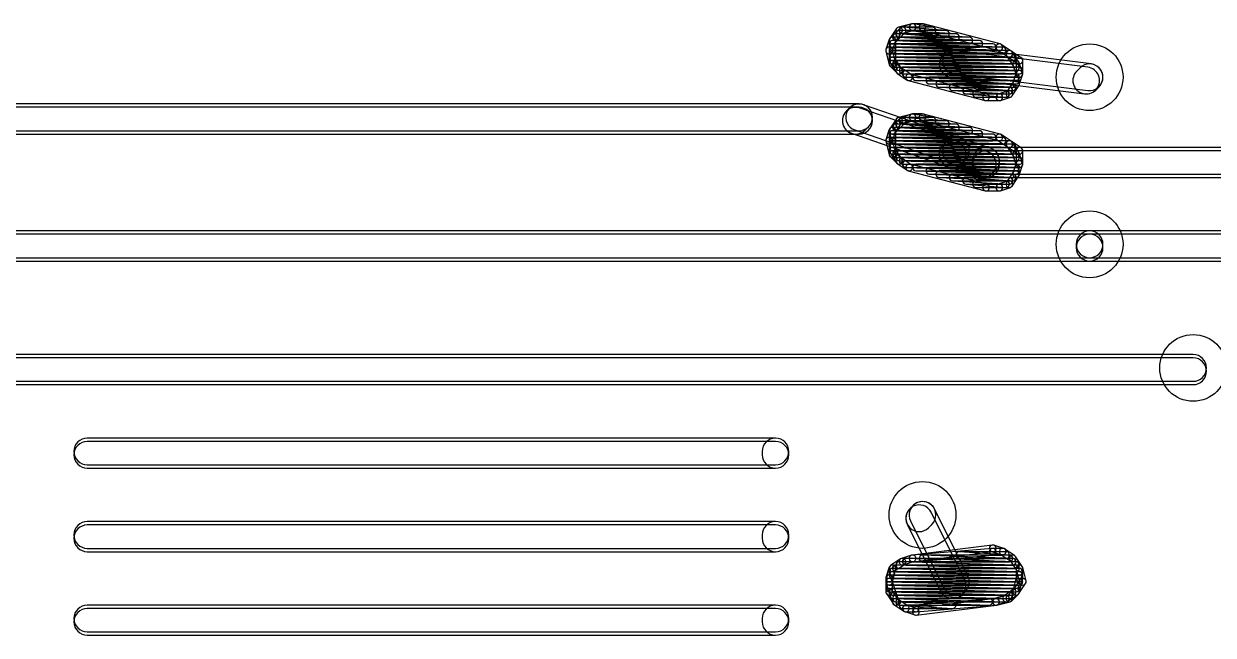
# Model space of a CAD drawing. Extents: x 2.7 to 76.1, y 3.1 to 47.6.
# Drawn here: x 54.76 to 63.8, y 12.16 to 16.81 of the extents above; entities that cross this region are included whole.
import ezdxf

# ---------------------------------------------------------------- set-up
doc = ezdxf.new("R2010")
doc.units = 0

msp = doc.modelspace()

# ---------------------------------------------------------------- linework, layer by layer
for points in [[(61.42462, 16.77245), (61.34842, 16.69625, 1), (61.384375, 16.660295), (61.460575, 16.736495, 1)], [(61.396045, 16.768575), (61.345245, 16.692375, 1), (61.38755, 16.66417), (61.43835, 16.74037, 1)], [(61.95175, 16.70367), (61.39295, 16.72907, 1), (61.390645, 16.678275), (61.949445, 16.652875, 1)], [(61.3918, 16.67825), (61.849, 16.67825, 1), (61.849, 16.7291), (61.3918, 16.7291, 1)], [(61.51263, 16.80454), (61.41103, 16.77914, 1), (61.423365, 16.729805), (61.524965, 16.755205, 1)], [(61.85049, 16.729055), (61.41869, 16.754455, 1), (61.415705, 16.70369), (61.847505, 16.67829, 1)], [(61.4172, 16.70365), (61.7728, 16.70365, 1), (61.7728, 16.7545), (61.4172, 16.7545, 1)], [(61.510755, 16.803995), (61.434555, 16.778595, 1), (61.45064, 16.73035), (61.52684, 16.75575, 1)], [(61.77475, 16.754425), (61.44455, 16.779825, 1), (61.440645, 16.72912), (61.770845, 16.70372, 1)], [(61.4426, 16.72905), (61.6712, 16.72905, 1), (61.6712, 16.7799), (61.4426, 16.7799, 1)], [(61.675375, 16.77955), (61.522975, 16.80495, 1), (61.51462, 16.754795), (61.66702, 16.729395, 1)], [(61.595, 16.8053), (61.5188, 16.8053, 1), (61.5188, 16.75445), (61.595, 16.75445, 1)], [(61.595, 16.8053), (61.5188, 16.8053, 1), (61.5188, 16.75445), (61.595, 16.75445, 1)], [(62.185615, 16.652075), (61.601415, 16.804475, 1), (61.58858, 16.75527), (62.17278, 16.60287, 1)], [(62.185615, 16.652075), (61.601415, 16.804475, 1), (61.58858, 16.75527), (62.17278, 16.60287, 1)], [(61.342275, 16.686315), (61.316875, 16.610115, 1), (61.36512, 16.59403), (61.39052, 16.67023, 1)], [(62.027775, 16.67828), (61.367375, 16.70368, 1), (61.36542, 16.652865), (62.02582, 16.627465, 1)], [(62.129245, 16.652885), (61.367245, 16.678285, 1), (61.36555, 16.62746), (62.12755, 16.60206, 1)], [(62.20537, 16.627485), (61.36717, 16.652885, 1), (61.365625, 16.60206), (62.203825, 16.57666, 1)], [(61.3664, 16.65285), (61.9506, 16.65285, 1), (61.9506, 16.7037), (61.3664, 16.7037, 1)], [(61.340975, 16.678275), (61.340975, 16.602075, 1), (61.391825, 16.602075), (61.391825, 16.678275, 1)], [(61.3664, 16.62745), (62.0268, 16.62745, 1), (62.0268, 16.6783), (61.3664, 16.6783, 1)], [(61.3664, 16.60205), (62.1284, 16.60205, 1), (62.1284, 16.6529), (61.3664, 16.6529, 1)], [(62.2695, 16.597825), (62.1933, 16.648625, 1), (62.165095, 16.60632), (62.241295, 16.55552, 1)], [(62.2695, 16.597825), (62.1933, 16.648625, 1), (62.165095, 16.60632), (62.241295, 16.55552, 1)], [(61.31633, 16.595905), (61.34173, 16.494305, 1), (61.391065, 16.50664), (61.365665, 16.60824, 1)], [(62.281505, 16.57669), (61.367105, 16.60209, 1), (61.36569, 16.551255), (62.28009, 16.525855, 1)], [(62.281505, 16.55129), (61.367105, 16.57669, 1), (61.36569, 16.525855), (62.28009, 16.500455, 1)], [(62.306885, 16.52589), (61.367085, 16.55129, 1), (61.36571, 16.500455), (62.30551, 16.475055, 1)], [(61.3664, 16.57665), (62.2046, 16.57665, 1), (62.2046, 16.6275), (61.3664, 16.6275, 1)], [(61.340975, 16.602075), (61.340975, 16.525875, 1), (61.391825, 16.525875), (61.391825, 16.602075, 1)], [(62.256125, 16.602085), (61.367125, 16.627485, 1), (61.36567, 16.57666), (62.25467, 16.55126, 1)], [(61.3664, 16.55125), (62.2554, 16.55125, 1), (62.2554, 16.6021), (61.3664, 16.6021, 1)], [(61.3664, 16.52585), (62.2808, 16.52585, 1), (62.2808, 16.5767), (61.3664, 16.5767, 1)], [(61.3664, 16.50045), (62.2808, 16.50045, 1), (62.2808, 16.5513), (61.3664, 16.5513, 1)], [(61.345245, 16.51177), (61.396045, 16.43557, 1), (61.43835, 16.463775), (61.38755, 16.539975, 1)], [(61.81099, 16.39963), (62.82699, 16.27263, 1), (62.852205, 16.474315), (61.836205, 16.601315, 1)], [(62.877605, 16.499715), (61.861605, 16.626715, 1), (61.83639, 16.42503), (62.85239, 16.29803, 1)], [(62.32735, 16.514575), (62.27655, 16.590775, 1), (62.234245, 16.56257), (62.285045, 16.48637, 1)], [(62.3457, 16.547025), (62.2695, 16.597825, 1), (62.241295, 16.55552), (62.317495, 16.50472, 1)], [(62.357025, 16.424275), (62.357025, 16.525875, 1), (62.306175, 16.525875), (62.306175, 16.424275, 1)], [(61.34842, 16.482495), (61.39922, 16.431695, 1), (61.435175, 16.46765), (61.384375, 16.51845, 1)], [(62.3062, 16.5259), (61.3664, 16.5259, 1), (61.3664, 16.47505), (62.3062, 16.47505, 1)], [(61.3664, 16.47505), (62.3062, 16.47505, 1), (62.3062, 16.5259), (61.3664, 16.5259, 1)], [(62.306905, 16.50049), (61.392505, 16.52589, 1), (61.39109, 16.475055), (62.30549, 16.449655, 1)], [(61.3918, 16.47505), (62.3062, 16.47505, 1), (62.3062, 16.5259), (61.3918, 16.5259, 1)], [(62.332305, 16.47509), (61.417905, 16.50049, 1), (61.41649, 16.449655), (62.33089, 16.424255, 1)], [(61.4172, 16.44965), (62.3062, 16.44965, 1), (62.3062, 16.5005), (61.4172, 16.5005, 1)], [(61.403095, 16.42852), (61.479295, 16.37772, 1), (61.5075, 16.420025), (61.4313, 16.470825, 1)], [(61.403095, 16.42852), (61.479295, 16.37772, 1), (61.5075, 16.420025), (61.4313, 16.470825, 1)], [(61.4426, 16.42425), (62.3316, 16.42425, 1), (62.3316, 16.4751), (61.4426, 16.4751, 1)], [(62.332325, 16.449685), (61.443325, 16.475085, 1), (61.44187, 16.42426), (62.33087, 16.39886, 1)], [(62.35572, 16.432315), (62.33032, 16.508515, 1), (62.282075, 16.49243), (62.307475, 16.41623, 1)], [(62.911455, 16.301615), (62.936855, 16.327015, 1), (62.79314, 16.47073), (62.76774, 16.44533, 1)], [(62.30697, 16.424285), (61.46877, 16.449685, 1), (61.467225, 16.39886), (62.305425, 16.37346, 1)], [(61.468, 16.39885), (62.3316, 16.39885, 1), (62.3316, 16.4497), (61.468, 16.4497, 1)], [(61.48698, 16.37427), (62.07118, 16.22187, 1), (62.084015, 16.271075), (61.499815, 16.423475, 1)], [(61.48698, 16.37427), (62.07118, 16.22187, 1), (62.084015, 16.271075), (61.499815, 16.423475, 1)], [(62.307045, 16.398885), (61.545045, 16.424285, 1), (61.54335, 16.37346), (62.30535, 16.34806, 1)], [(61.5442, 16.37345), (62.3062, 16.37345, 1), (62.3062, 16.4243), (61.5442, 16.4243, 1)], [(62.307175, 16.37348), (61.646775, 16.39888, 1), (61.64482, 16.348065), (62.30522, 16.322665, 1)], [(61.6458, 16.34805), (62.3062, 16.34805, 1), (62.3062, 16.3989), (61.6458, 16.3989, 1)], [(62.28195, 16.34807), (61.72315, 16.37347, 1), (61.720845, 16.322675), (62.279645, 16.297275, 1)], [(61.722, 16.32265), (62.3062, 16.32265, 1), (62.3062, 16.3735), (61.722, 16.3735, 1)], [(62.27655, 16.25777), (62.32735, 16.33397, 1), (62.285045, 16.362175), (62.234245, 16.285975, 1)], [(62.27655, 16.25777), (62.32735, 16.33397, 1), (62.285045, 16.362175), (62.234245, 16.285975, 1)], [(62.33032, 16.34003), (62.35572, 16.41623, 1), (62.307475, 16.432315), (62.282075, 16.356115, 1)], [(62.33032, 16.34003), (62.35572, 16.41623, 1), (62.307475, 16.432315), (62.282075, 16.356115, 1)], [(62.25689, 16.322655), (61.82509, 16.348055, 1), (61.822105, 16.29729), (62.253905, 16.27189, 1)], [(61.8236, 16.29725), (62.2808, 16.29725, 1), (62.2808, 16.3481), (61.8236, 16.3481, 1)], [(62.23211, 16.29721), (61.92731, 16.32261, 1), (61.923085, 16.271935), (62.227885, 16.246535, 1)], [(61.9252, 16.27185), (62.2554, 16.27185, 1), (62.2554, 16.3227), (61.9252, 16.3227, 1)], [(62.0014, 16.24645), (62.23, 16.24645, 1), (62.23, 16.2973), (62.0014, 16.2973, 1)], [(62.18724, 16.22235), (62.26344, 16.24775, 1), (62.247355, 16.295995), (62.171155, 16.270595, 1)], [(62.18724, 16.22235), (62.26344, 16.24775, 1), (62.247355, 16.295995), (62.171155, 16.270595, 1)], [(61.1124, 16.1957), (53.975, 16.1957, 1), (53.975, 15.99245), (61.1124, 15.99245, 1)], [(61.04054, 16.16593), (61.01514, 16.14053, 1), (61.158855, 15.996815), (61.184255, 16.022215, 1)], [(61.882125, 15.936145), (61.145525, 16.190145, 1), (61.07927, 15.998), (61.81587, 15.744, 1)], [(62.0776, 16.22105), (62.1792, 16.22105, 1), (62.1792, 16.2719), (62.0776, 16.2719, 1)], [(62.0776, 16.22105), (62.1792, 16.22105, 1), (62.1792, 16.2719), (62.0776, 16.2719, 1)], [(53.975, 15.96705), (61.1124, 15.96705, 1), (61.1124, 16.1703), (53.975, 16.1703, 1)], [(61.05387, 15.9726), (61.79047, 15.7186, 1), (61.856725, 15.910745), (61.120125, 16.164745, 1)], [(61.51263, 16.11874), (61.41103, 16.09334, 1), (61.423365, 16.044005), (61.524965, 16.069405, 1)], [(61.510755, 16.118195), (61.434555, 16.092795, 1), (61.45064, 16.04455), (61.52684, 16.06995, 1)], [(61.675375, 16.09375), (61.522975, 16.11915, 1), (61.51462, 16.068995), (61.66702, 16.043595, 1)], [(61.595, 16.1195), (61.5188, 16.1195, 1), (61.5188, 16.06865), (61.595, 16.06865, 1)], [(61.595, 16.1195), (61.5188, 16.1195, 1), (61.5188, 16.06865), (61.595, 16.06865, 1)], [(62.185615, 15.966275), (61.601415, 16.118675, 1), (61.58858, 16.06947), (62.17278, 15.91707, 1)], [(62.185615, 15.966275), (61.601415, 16.118675, 1), (61.58858, 16.06947), (62.17278, 15.91707, 1)], [(61.342275, 16.000515), (61.316875, 15.924315, 1), (61.36512, 15.90823), (61.39052, 15.98443, 1)], [(62.027775, 15.99248), (61.367375, 16.01788, 1), (61.36542, 15.967065), (62.02582, 15.941665, 1)], [(61.42462, 16.08665), (61.34842, 16.01045, 1), (61.384375, 15.974495), (61.460575, 16.050695, 1)], [(61.396045, 16.082775), (61.345245, 16.006575, 1), (61.38755, 15.97837), (61.43835, 16.05457, 1)], [(61.3664, 15.96705), (61.9506, 15.96705, 1), (61.9506, 16.0179), (61.3664, 16.0179, 1)], [(61.340975, 15.992475), (61.340975, 15.916275, 1), (61.391825, 15.916275), (61.391825, 15.992475, 1)], [(61.95175, 16.01787), (61.39295, 16.04327, 1), (61.390645, 15.992475), (61.949445, 15.967075, 1)], [(61.3918, 15.99245), (61.849, 15.99245, 1), (61.849, 16.0433), (61.3918, 16.0433, 1)], [(61.85049, 16.043255), (61.41869, 16.068655, 1), (61.415705, 16.01789), (61.847505, 15.99249, 1)], [(61.4172, 16.01785), (61.7728, 16.01785, 1), (61.7728, 16.0687), (61.4172, 16.0687, 1)], [(61.77475, 16.068625), (61.44455, 16.094025, 1), (61.440645, 16.04332), (61.770845, 16.01792, 1)], [(61.4426, 16.04325), (61.6712, 16.04325, 1), (61.6712, 16.0941), (61.4426, 16.0941, 1)], [(61.31633, 15.910105), (61.34173, 15.808505, 1), (61.391065, 15.82084), (61.365665, 15.92244, 1)], [(62.281505, 15.89089), (61.367105, 15.91629, 1), (61.36569, 15.865455), (62.28009, 15.840055, 1)], [(62.129245, 15.967085), (61.367245, 15.992485, 1), (61.36555, 15.94166), (62.12755, 15.91626, 1)], [(62.20537, 15.941685), (61.36717, 15.967085, 1), (61.365625, 15.91626), (62.203825, 15.89086, 1)], [(61.3664, 15.94165), (62.0268, 15.94165, 1), (62.0268, 15.9925), (61.3664, 15.9925, 1)], [(61.3664, 15.91625), (62.1284, 15.91625, 1), (62.1284, 15.9671), (61.3664, 15.9671, 1)], [(61.3664, 15.89085), (62.2046, 15.89085, 1), (62.2046, 15.9417), (61.3664, 15.9417, 1)], [(61.340975, 15.916275), (61.340975, 15.840075, 1), (61.391825, 15.840075), (61.391825, 15.916275, 1)], [(62.256125, 15.916285), (61.367125, 15.941685, 1), (61.36567, 15.89086), (62.25467, 15.86546, 1)], [(61.3664, 15.86545), (62.2554, 15.86545, 1), (62.2554, 15.9163), (61.3664, 15.9163, 1)], [(61.79146, 15.718265), (62.02006, 15.642065, 1), (62.084335, 15.83488), (61.855735, 15.91108, 1)], [(61.77714, 15.91193), (61.75174, 15.88653, 1), (61.895455, 15.742815), (61.920855, 15.768215, 1)], [(62.109735, 15.86028), (61.881135, 15.93648, 1), (61.81686, 15.743665), (62.04546, 15.667465, 1)], [(62.2695, 15.912025), (62.1933, 15.962825, 1), (62.165095, 15.92052), (62.241295, 15.86972, 1)], [(62.2695, 15.912025), (62.1933, 15.962825, 1), (62.165095, 15.92052), (62.241295, 15.86972, 1)], [(62.32735, 15.828775), (62.27655, 15.904975, 1), (62.234245, 15.87677), (62.285045, 15.80057, 1)], [(62.3457, 15.861225), (62.2695, 15.912025, 1), (62.241295, 15.86972), (62.317495, 15.81892, 1)], [(62.281505, 15.86549), (61.367105, 15.89089, 1), (61.36569, 15.840055), (62.28009, 15.814655, 1)], [(62.306885, 15.84009), (61.367085, 15.86549, 1), (61.36571, 15.814655), (62.30551, 15.789255, 1)], [(61.34842, 15.796695), (61.39922, 15.745895, 1), (61.435175, 15.78185), (61.384375, 15.83265, 1)], [(61.3664, 15.84005), (62.2808, 15.84005, 1), (62.2808, 15.8909), (61.3664, 15.8909, 1)], [(61.3664, 15.81465), (62.2808, 15.81465, 1), (62.2808, 15.8655), (61.3664, 15.8655, 1)], [(61.345245, 15.82597), (61.396045, 15.74977, 1), (61.43835, 15.777975), (61.38755, 15.854175, 1)], [(62.3062, 15.8401), (61.3664, 15.8401, 1), (61.3664, 15.78925), (62.3062, 15.78925, 1)], [(61.3664, 15.78925), (62.3062, 15.78925, 1), (62.3062, 15.8401), (61.3664, 15.8401, 1)], [(62.306905, 15.81469), (61.392505, 15.84009, 1), (61.39109, 15.789255), (62.30549, 15.763855, 1)], [(61.3918, 15.78925), (62.3062, 15.78925, 1), (62.3062, 15.8401), (61.3918, 15.8401, 1)], [(64.77, 15.8655), (62.0776, 15.8655, 1), (62.0776, 15.66225), (64.77, 15.66225, 1)], [(61.975975, 15.763875), (61.975975, 15.738475, 1), (62.179225, 15.738475), (62.179225, 15.763875, 1)], [(62.0776, 15.63685), (64.77, 15.63685, 1), (64.77, 15.8401), (62.0776, 15.8401, 1)], [(62.35572, 15.746515), (62.33032, 15.822715, 1), (62.282075, 15.80663), (62.307475, 15.73043, 1)], [(62.357025, 15.738475), (62.357025, 15.840075, 1), (62.306175, 15.840075), (62.306175, 15.738475, 1)], [(62.332305, 15.78929), (61.417905, 15.81469, 1), (61.41649, 15.763855), (62.33089, 15.738455, 1)], [(61.4172, 15.76385), (62.3062, 15.76385, 1), (62.3062, 15.8147), (61.4172, 15.8147, 1)], [(61.403095, 15.74272), (61.479295, 15.69192, 1), (61.5075, 15.734225), (61.4313, 15.785025, 1)], [(61.403095, 15.74272), (61.479295, 15.69192, 1), (61.5075, 15.734225), (61.4313, 15.785025, 1)], [(61.4426, 15.73845), (62.3316, 15.73845, 1), (62.3316, 15.7893), (61.4426, 15.7893, 1)], [(62.332325, 15.763885), (61.443325, 15.789285, 1), (61.44187, 15.73846), (62.33087, 15.71306, 1)], [(62.30697, 15.738485), (61.46877, 15.763885, 1), (61.467225, 15.71306), (62.305425, 15.68766, 1)], [(61.468, 15.71305), (62.3316, 15.71305, 1), (62.3316, 15.7639), (61.468, 15.7639, 1)], [(61.48698, 15.68847), (62.07118, 15.53607, 1), (62.084015, 15.585275), (61.499815, 15.737675, 1)], [(61.48698, 15.68847), (62.07118, 15.53607, 1), (62.084015, 15.585275), (61.499815, 15.737675, 1)], [(62.307045, 15.713085), (61.545045, 15.738485, 1), (61.54335, 15.68766), (62.30535, 15.66226, 1)], [(61.5442, 15.68765), (62.3062, 15.68765, 1), (62.3062, 15.7385), (61.5442, 15.7385, 1)], [(62.33032, 15.65423), (62.35572, 15.73043, 1), (62.307475, 15.746515), (62.282075, 15.670315, 1)], [(62.33032, 15.65423), (62.35572, 15.73043, 1), (62.307475, 15.746515), (62.282075, 15.670315, 1)], [(62.307175, 15.68768), (61.646775, 15.71308, 1), (61.64482, 15.662265), (62.30522, 15.636865, 1)], [(61.6458, 15.66225), (62.3062, 15.66225, 1), (62.3062, 15.7131), (61.6458, 15.7131, 1)], [(62.28195, 15.66227), (61.72315, 15.68767, 1), (61.720845, 15.636875), (62.279645, 15.611475, 1)], [(61.722, 15.63685), (62.3062, 15.63685, 1), (62.3062, 15.6877), (61.722, 15.6877, 1)], [(62.25689, 15.636855), (61.82509, 15.662255, 1), (61.822105, 15.61149), (62.253905, 15.58609, 1)], [(61.8236, 15.61145), (62.2808, 15.61145, 1), (62.2808, 15.6623), (61.8236, 15.6623, 1)], [(62.27655, 15.57197), (62.32735, 15.64817, 1), (62.285045, 15.676375), (62.234245, 15.600175, 1)], [(62.27655, 15.57197), (62.32735, 15.64817, 1), (62.285045, 15.676375), (62.234245, 15.600175, 1)], [(62.23211, 15.61141), (61.92731, 15.63681, 1), (61.923085, 15.586135), (62.227885, 15.560735, 1)], [(61.9252, 15.58605), (62.2554, 15.58605, 1), (62.2554, 15.6369), (61.9252, 15.6369, 1)], [(62.0014, 15.56065), (62.23, 15.56065, 1), (62.23, 15.6115), (62.0014, 15.6115, 1)], [(62.0776, 15.53525), (62.1792, 15.53525, 1), (62.1792, 15.5861), (62.0776, 15.5861, 1)], [(62.0776, 15.53525), (62.1792, 15.53525, 1), (62.1792, 15.5861), (62.0776, 15.5861, 1)], [(62.18724, 15.53655), (62.26344, 15.56195, 1), (62.247355, 15.610195), (62.171155, 15.584795, 1)], [(62.18724, 15.53655), (62.26344, 15.56195, 1), (62.247355, 15.610195), (62.171155, 15.584795, 1)], [(62.865, 15.2305), (53.975, 15.2305, 1), (53.975, 15.02725), (62.865, 15.02725, 1)], [(53.975, 15.00185), (62.865, 15.00185, 1), (62.865, 15.2051), (53.975, 15.2051, 1)], [(62.966625, 15.103475), (62.966625, 15.128875, 1), (62.763375, 15.128875), (62.763375, 15.103475, 1)], [(65.7352, 15.2305), (62.865, 15.2305, 1), (62.865, 15.02725), (65.7352, 15.02725, 1)], [(62.865, 15.00185), (65.7352, 15.00185, 1), (65.7352, 15.2051), (62.865, 15.2051, 1)], [(63.6524, 14.2907), (53.34, 14.2907, 1), (53.34, 14.08745), (63.6524, 14.08745, 1)], [(53.34, 14.06205), (63.6524, 14.06205, 1), (63.6524, 14.2653), (53.34, 14.2653, 1)], [(60.4774, 13.6557), (55.245, 13.6557, 1), (55.245, 13.45245), (60.4774, 13.45245, 1)], [(60.579025, 13.528675), (60.579025, 13.554075, 1), (60.375775, 13.554075), (60.375775, 13.528675, 1)], [(55.245, 13.42705), (60.4774, 13.42705, 1), (60.4774, 13.6303), (55.245, 13.6303, 1)], [(61.4787, 13.000625), (61.7327, 12.492625, 1), (61.914495, 12.58352), (61.660495, 13.09152, 1)], [(61.52314, 13.14333), (61.49774, 13.11793, 1), (61.641455, 12.974215), (61.666855, 12.999615, 1)], [(61.939895, 12.60892), (61.685895, 13.11692, 1), (61.5041, 13.026025), (61.7581, 12.518025, 1)], [(60.4774, 13.0207), (55.245, 13.0207, 1), (55.245, 12.81745), (60.4774, 12.81745, 1)], [(55.245, 12.79205), (60.4774, 12.79205, 1), (60.4774, 12.9953), (55.245, 12.9953, 1)], [(60.579025, 12.893675), (60.579025, 12.919075, 1), (60.375775, 12.919075), (60.375775, 12.893675, 1)], [(62.125245, 12.8427), (61.515645, 12.7665, 1), (61.52195, 12.716045), (62.13155, 12.792245, 1)], [(62.21264, 12.816195), (62.13644, 12.841595, 1), (62.120355, 12.79335), (62.196555, 12.76795, 1)], [(61.510755, 12.765395), (61.434555, 12.739995, 1), (61.45064, 12.69175), (61.52684, 12.71715, 1)], [(61.510755, 12.765395), (61.434555, 12.739995, 1), (61.45064, 12.69175), (61.52684, 12.71715, 1)], [(62.126285, 12.81741), (61.516685, 12.76661, 1), (61.52091, 12.715935), (62.13051, 12.766735, 1)], [(62.28174, 12.74128), (61.59594, 12.76668, 1), (61.594055, 12.715865), (62.279855, 12.690465, 1)], [(61.595, 12.71585), (62.2554, 12.71585, 1), (62.2554, 12.7667), (61.595, 12.7667, 1)], [(62.25709, 12.76664), (61.87609, 12.79204, 1), (61.872705, 12.741305), (62.253705, 12.715905, 1)], [(61.8744, 12.74125), (62.23, 12.74125, 1), (62.23, 12.7921), (61.8744, 12.7921, 1)], [(62.2046, 12.8175), (62.1284, 12.8175, 1), (62.1284, 12.76665), (62.2046, 12.76665, 1)], [(62.2949, 12.762425), (62.2187, 12.813225, 1), (62.190495, 12.77092), (62.266695, 12.72012, 1)], [(62.2949, 12.762425), (62.2187, 12.813225, 1), (62.190495, 12.77092), (62.266695, 12.72012, 1)], [(62.35275, 12.679175), (62.30195, 12.755375, 1), (62.259645, 12.72717), (62.310445, 12.65097, 1)], [(62.35275, 12.679175), (62.30195, 12.755375, 1), (62.259645, 12.72717), (62.310445, 12.65097, 1)], [(61.342275, 12.673115), (61.316875, 12.596915, 1), (61.36512, 12.58083), (61.39052, 12.65703, 1)], [(61.34173, 12.67124), (61.31633, 12.56964, 1), (61.365665, 12.557305), (61.391065, 12.658905, 1)], [(62.332265, 12.63969), (61.367065, 12.66509, 1), (61.36573, 12.614255), (62.33093, 12.588855, 1)], [(61.428495, 12.737025), (61.352295, 12.686225, 1), (61.3805, 12.64392), (61.4567, 12.69472, 1)], [(61.428495, 12.737025), (61.352295, 12.686225, 1), (61.3805, 12.64392), (61.4567, 12.69472, 1)], [(61.3664, 12.61425), (62.3316, 12.61425, 1), (62.3316, 12.6651), (61.3664, 12.6651, 1)], [(62.332285, 12.66509), (61.392485, 12.69049, 1), (61.39111, 12.639655), (62.33091, 12.614255, 1)], [(61.3918, 12.63965), (62.3062, 12.63965, 1), (62.3062, 12.6905), (61.3918, 12.6905, 1)], [(61.4172, 12.66505), (62.3062, 12.66505, 1), (62.3062, 12.7159), (61.4172, 12.7159, 1)], [(62.306925, 12.690485), (61.417925, 12.715885, 1), (61.41647, 12.66506), (62.30547, 12.63966, 1)], [(62.30697, 12.715885), (61.46877, 12.741285, 1), (61.467225, 12.69046), (62.305425, 12.66506, 1)], [(61.468, 12.69045), (62.2808, 12.69045, 1), (62.2808, 12.7413), (61.468, 12.7413, 1)], [(62.381665, 12.56964), (62.356265, 12.67124, 1), (62.30693, 12.658905), (62.33233, 12.557305, 1)], [(62.357025, 12.588875), (62.357025, 12.665075, 1), (62.306175, 12.665075), (62.306175, 12.588875, 1)], [(61.316875, 12.55543), (61.342275, 12.47923, 1), (61.39052, 12.495315), (61.36512, 12.571515, 1)], [(62.306865, 12.56349), (61.341665, 12.58889, 1), (61.34033, 12.538055), (62.30553, 12.512655, 1)], [(62.33225, 12.58889), (61.34165, 12.61429, 1), (61.340345, 12.563455), (62.330945, 12.538055, 1)], [(61.341, 12.56345), (62.3316, 12.56345, 1), (62.3316, 12.6143), (61.341, 12.6143, 1)], [(61.315575, 12.588875), (61.315575, 12.487275, 1), (61.366425, 12.487275), (61.366425, 12.588875, 1)], [(61.341, 12.53805), (62.3316, 12.53805, 1), (62.3316, 12.5889), (61.341, 12.5889, 1)], [(62.332265, 12.61429), (61.367065, 12.63969, 1), (61.36573, 12.588855), (62.33093, 12.563455, 1)], [(61.3664, 12.58885), (62.3316, 12.58885, 1), (62.3316, 12.6397), (61.3664, 12.6397, 1)], [(62.3316, 12.6397), (61.3664, 12.6397, 1), (61.3664, 12.58885), (62.3316, 12.58885, 1)], [(61.3664, 12.58885), (62.3316, 12.58885, 1), (62.3316, 12.6397), (61.3664, 12.6397, 1)], [(62.330865, 12.481105), (62.356265, 12.582705, 1), (62.30693, 12.59504), (62.28153, 12.49344, 1)], [(62.32735, 12.47317), (62.37815, 12.54937, 1), (62.335845, 12.577575), (62.285045, 12.501375, 1)], [(62.306865, 12.53809), (61.341665, 12.56349, 1), (61.34033, 12.512655), (62.30553, 12.487255, 1)], [(62.281485, 12.51269), (61.341685, 12.53809, 1), (61.34031, 12.487255), (62.28011, 12.461855, 1)], [(61.341, 12.51265), (62.3062, 12.51265, 1), (62.3062, 12.5635), (61.341, 12.5635, 1)], [(61.341, 12.48725), (62.3062, 12.48725, 1), (62.3062, 12.5381), (61.341, 12.5381, 1)], [(61.319845, 12.47317), (61.370645, 12.39697, 1), (61.41295, 12.425175), (61.36215, 12.501375, 1)], [(61.342275, 12.47923), (61.367675, 12.40303, 1), (61.41592, 12.419115), (61.39052, 12.495315, 1)], [(62.230745, 12.461885), (61.367145, 12.487285, 1), (61.36565, 12.43646), (62.22925, 12.41106, 1)], [(61.3664, 12.46185), (62.2808, 12.46185, 1), (62.2808, 12.5127), (61.3664, 12.5127, 1)], [(62.256125, 12.487285), (61.367125, 12.512685, 1), (61.36567, 12.46186), (62.25467, 12.43646, 1)], [(61.3664, 12.43645), (62.2554, 12.43645, 1), (62.2554, 12.4873), (61.3664, 12.4873, 1)], [(62.2441, 12.41532), (62.3203, 12.46612, 1), (62.292095, 12.508425), (62.215895, 12.457625, 1)], [(62.273375, 12.418495), (62.324175, 12.469295, 1), (62.28822, 12.50525), (62.23742, 12.45445, 1)], [(62.103905, 12.43648), (61.392705, 12.46188, 1), (61.39089, 12.411065), (62.10209, 12.385665, 1)], [(61.3918, 12.41105), (62.23, 12.41105, 1), (62.23, 12.4619), (61.3918, 12.4619, 1)], [(61.377695, 12.38992), (61.453895, 12.33912, 1), (61.4821, 12.381425), (61.4059, 12.432225, 1)], [(61.377695, 12.38992), (61.453895, 12.33912, 1), (61.4821, 12.381425), (61.4059, 12.432225, 1)], [(61.825185, 12.41105), (61.418785, 12.43645, 1), (61.41561, 12.385695), (61.82201, 12.360295, 1)], [(61.4172, 12.38565), (62.103, 12.38565, 1), (62.103, 12.4365), (61.4172, 12.4365, 1)], [(61.4426, 12.36025), (61.8236, 12.36025, 1), (61.8236, 12.4111), (61.4426, 12.4111, 1)], [(61.54631, 12.334935), (62.15591, 12.385735, 1), (62.151685, 12.43641), (61.542085, 12.38561, 1)], [(61.54735, 12.309645), (62.15695, 12.385845, 1), (62.150645, 12.4363), (61.541045, 12.3601, 1)], [(62.16184, 12.38695), (62.23804, 12.41235, 1), (62.221955, 12.460595), (62.145755, 12.435195, 1)], [(62.159965, 12.386405), (62.261565, 12.411805, 1), (62.24923, 12.46114), (62.14763, 12.43574, 1)], [(60.4774, 12.3857), (55.245, 12.3857, 1), (55.245, 12.18245), (60.4774, 12.18245, 1)], [(55.245, 12.15705), (60.4774, 12.15705, 1), (60.4774, 12.3603), (55.245, 12.3603, 1)], [(60.579025, 12.258675), (60.579025, 12.284075, 1), (60.375775, 12.284075), (60.375775, 12.258675, 1)], [(61.459955, 12.33615), (61.536155, 12.31075, 1), (61.55224, 12.358995), (61.47604, 12.384395, 1)], [(61.468, 12.33485), (61.5442, 12.33485, 1), (61.5442, 12.3857), (61.468, 12.3857, 1)]]:
    msp.add_lwpolyline(points, format="xyb", close=True)
for centre in [(62.865, 16.398875), (62.865, 15.128875), (63.6524, 14.189075), (61.595, 13.071475)]:
    msp.add_circle(centre, 0.254)

doc.saveas('drawing.dxf')
